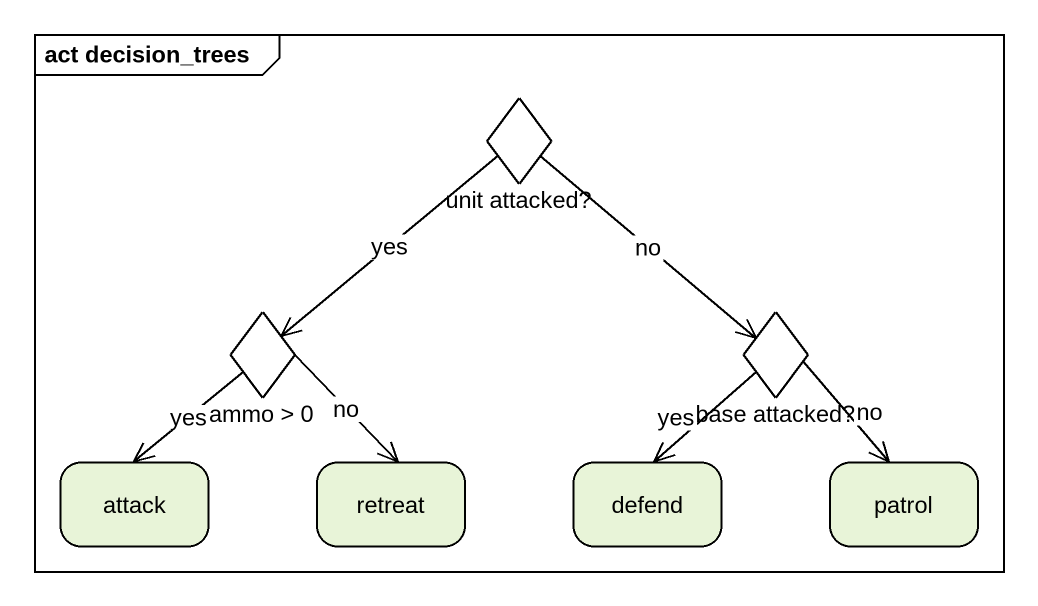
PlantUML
@startuml
mainframe act decision_trees
hide empty description
state "unit attacked?" as unit_attacked <<choice>>
state "ammo > 0" as ammo_0 <<choice>>
state "base attacked?" as base_attacked <<choice>>
state attack
state retreat
state defend
state patrol
unit_attacked --> ammo_0 : yes
unit_attacked --> base_attacked : no
ammo_0 --> attack : yes
ammo_0 --> retreat : no
base_attacked --> defend : yes
base_attacked --> patrol : no
@enduml
